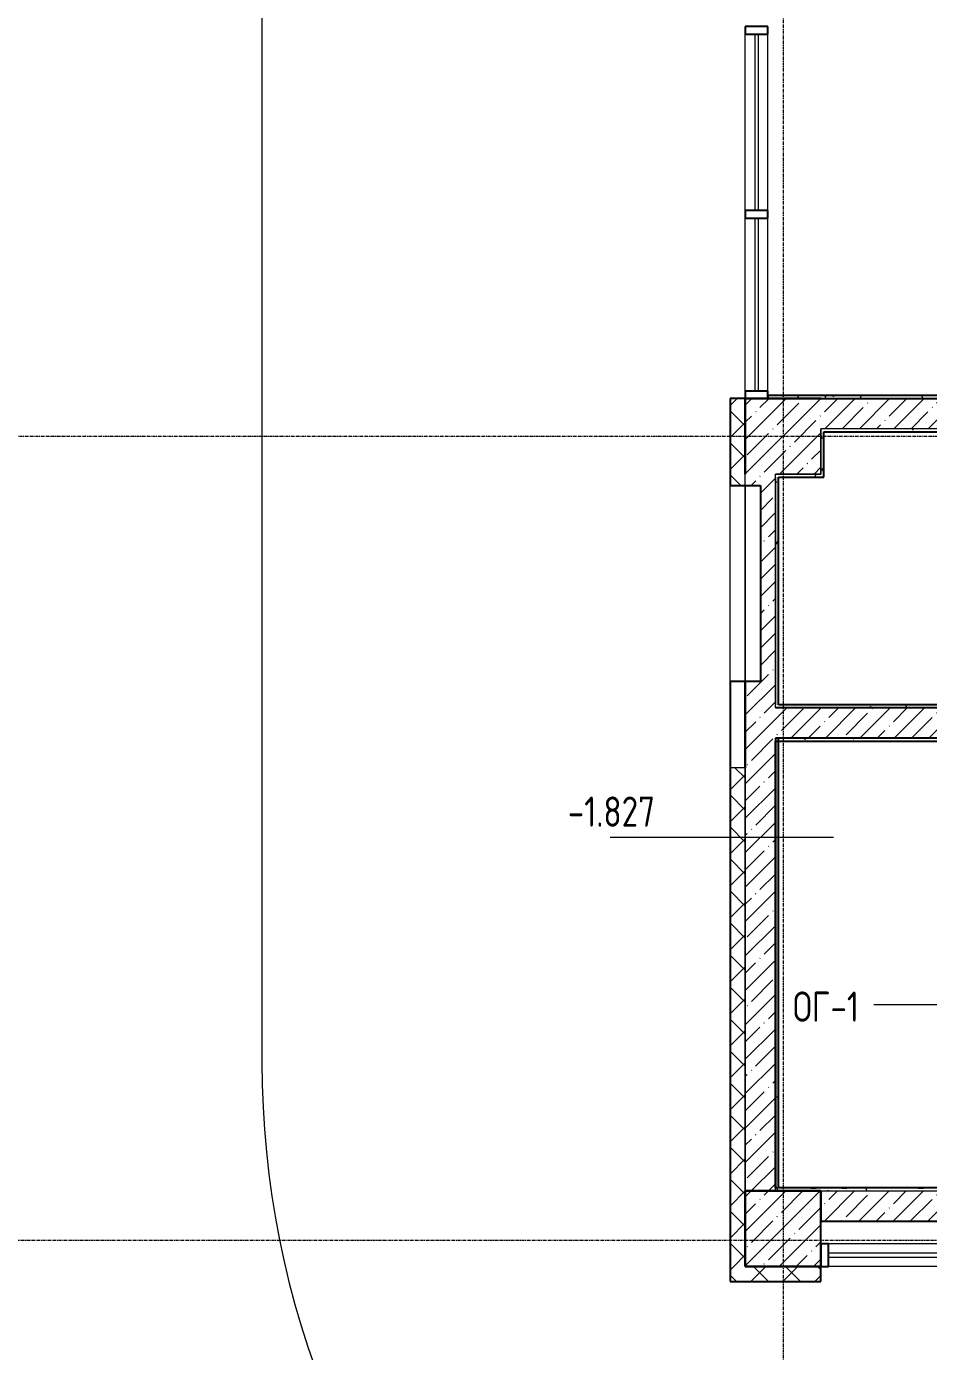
# Model space of a CAD drawing. Header units: millimetres. Extents: x -11854 to 4360091, y -19344 to 4989148.
# Drawn here: x 45904 to 49672, y 48344 to 53881 of the extents above; entities that cross this region are included whole.
import ezdxf

# ---------------------------------------------------------------- set-up
doc = ezdxf.new("R2010")
doc.units = ezdxf.units.MM
doc.linetypes.add('Линия сетки', pattern=[22.225, 12.7, -3.175, 3.175, -3.175])
doc.linetypes.add('Сверху', pattern=[3.96875, 2.38125, -1.5875])
for name, color, linetype, lineweight in [('A-COLS', 254, 'Continuous', 9), ('A-FLOR', 254, 'Continuous', 9), ('A-FLOR-HRAL-IDEN', 254, 'Continuous', 9), ('A-GLAZ-CURT', 254, 'Continuous', 9), ('A-GLAZ-CWMG', 254, 'Continuous', 9), ('A-WALL', 254, 'Continuous', 9), ('G-ANNO-DIMS', 254, 'Continuous', 9), ('S-GRID-IDEN', 254, 'Continuous', 9), ('S-STRS-MBND', 254, 'Сверху', 9)]:
    doc.layers.add(name, color=color, linetype=linetype, lineweight=lineweight)
doc.styles.add('ISOCPEUR', font='isocpeur.ttf', dxfattribs={"width": 0.8, "height": 200})
pattern_1 = [(45, (315840.98, 52486.9), (-71.938013, 71.938013), []), (45, (315912.92, 52486.9), (-71.938013, 71.938013), [127.16996, -25.434244, 2.114947, -23.319297])]
pattern_2 = [(0, (315840.98, 52486.9), (256.341957, 64.08549), [21.14821, -171.10826, 21.14821, -171.10826, -1025.36783]), (0, (315840.98, 52486.9), (256.341957, 64.08549), [-384.51294, 21.14821, -363.36472, 21.14821, -171.10826, -448.59843]), (0, (315840.98, 52486.9), (256.341957, 64.08549), [-961.28234, 21.14821, -107.02277, 21.14821, -299.27924]), (120, (315937.11, 52518.94), (-183.67064, 189.955902), [21.14821, -171.10826, 21.14821, -171.10826, -1025.36783]), (120, (315937.11, 52518.94), (-183.67064, 189.955902), [-384.51294, 21.14821, -363.36472, 21.14821, -171.10826, -448.59843]), (120, (315937.11, 52518.94), (-183.67064, 189.955902), [-961.28234, 21.14821, -107.02277, 21.14821, -299.27924]), (240, (315969.15, 52647.11), (-72.671317, -254.041392), [21.14821, -171.10826, 21.14821, -171.10826, -1025.36783]), (240, (315969.15, 52647.11), (-72.671317, -254.041392), [-384.51294, 21.14821, -363.36472, 21.14821, -171.10826, -448.59843]), (240, (315969.15, 52647.11), (-72.671317, -254.041392), [-961.28234, 21.14821, -107.02277, 21.14821, -299.27924])]
pattern_3 = [(45, (315840.98, 52486.9), (-66.902486, 66.902486), []), (135, (315840.98, 52486.9), (-66.902486, -66.902486), [])]

# ---------------------------------------------------------------- blocks, each defined once
blk = doc.blocks.new('Прямоугольный импост - 50 x 150 мм-7412069-1 ур Парковка')
at = {"layer": 'A-GLAZ-CWMG', "lineweight": 25}
for p, q in [((-50, 75), (0, 75)), ((-50, -75), (-50, 75)), ((0, 75), (0, -75)), ((0, -75), (-50, -75))]:
    blk.add_line(p, q, dxfattribs=at)
blk = doc.blocks.new('Системная панель - С остеклением-7412372-1 ур Парковка')
at = {"layer": 'A-GLAZ-CURT', "lineweight": 18}
for p, q in [((585, 12.5), (-585, 12.5)), ((-585, 12.5), (-585, -12.5)), ((585, -12.5), (585, 12.5)), ((-585, -12.5), (585, -12.5))]:
    blk.add_line(p, q, dxfattribs=at)
blk = doc.blocks.new('Системная панель - С остеклением-7412370-1 ур Парковка')
at = {"layer": 'A-GLAZ-CURT', "lineweight": 18}
for p, q in [((572.5, 12.5), (-572.5, 12.5)), ((-572.5, 12.5), (-572.5, -12.5)), ((572.5, -12.5), (572.5, 12.5)), ((-572.5, -12.5), (572.5, -12.5))]:
    blk.add_line(p, q, dxfattribs=at)
blk = doc.blocks.new('Прямоугольный импост - 50 x 150 мм-3481078-1 ур Парковка')
at = {"layer": 'A-GLAZ-CWMG'}
for p, q in [((-423289.2, 7200.6), (-423289.2, 8370.6)), ((-423139.2, 7200.6), (-423139.2, 8370.6))]:
    blk.add_line(p, q, dxfattribs=at)
blk = doc.blocks.new('Прямоугольный импост - 50 x 150 мм-3481076-1 ур Парковка')
at = {"layer": 'A-GLAZ-CWMG'}
for p, q in [((-423289.2, 8420.6), (-423289.2, 9565.6)), ((-423139.2, 8420.6), (-423139.2, 9565.6))]:
    blk.add_line(p, q, dxfattribs=at)
blk = doc.blocks.new('Прямоугольный импост - 50 x 150 мм-7412062-1 ур Парковка')
at = {"layer": 'A-GLAZ-CWMG', "lineweight": 25}
for p, q in [((-25, 75), (25, 75)), ((-25, -75), (-25, 75)), ((25, 75), (25, -75)), ((25, -75), (-25, -75))]:
    blk.add_line(p, q, dxfattribs=at)
blk = doc.blocks.new('Прямоугольный импост - 50 x 150 мм-7413791-1 ур Парковка')
at = {"layer": 'A-GLAZ-CWMG'}
for p, q in [((-421489.2, -2084.4), (-422739.2, -2084.4)), ((-421489.2, -2234.4), (-422739.2, -2234.4))]:
    blk.add_line(p, q, dxfattribs=at)
blk = doc.blocks.new('Системная панель - С остеклением-7418164-1 ур Парковка')
at = {"layer": 'A-GLAZ-CURT', "lineweight": 18}
for p, q in [((862.5, 12.5), (-862.5, 12.5)), ((-862.5, 12.5), (-862.5, -12.5)), ((862.5, -12.5), (862.5, 12.5)), ((-862.5, -12.5), (862.5, -12.5))]:
    blk.add_line(p, q, dxfattribs=at)
blk = doc.blocks.new('Прямоугольный импост - 50 x 150 мм-7412065-1 ур Парковка')
at = {"layer": 'A-GLAZ-CWMG', "lineweight": 25}
for p, q in [((0, 75), (-50, 75)), ((-50, 75), (-50, -75)), ((0, -75), (0, 75)), ((-50, -75), (0, -75))]:
    blk.add_line(p, q, dxfattribs=at)

msp = doc.modelspace()

# ---------------------------------------------------------------- hatches: boundary and pattern name
at = {"layer": 'A-COLS'}
h = msp.add_hatch(dxfattribs=at)
h.set_pattern_fill('FP_1', color=8, scale=0.630763, style=0, pattern_type=2)
h.set_pattern_definition(pattern_1)
h.paths.add_polyline_path([(49222.4, 48699.4), (49222.4, 49014.8), (48907, 49014.8), (48907, 48699.4), (49109.2, 48699.4)])
at = {"layer": 'A-WALL'}
h = msp.add_hatch(dxfattribs=at)
h.set_pattern_fill('FP_3', color=8, scale=0.630763, style=0, pattern_type=2)
h.set_pattern_definition(pattern_3)
h.paths.add_polyline_path([(48874.8, 48699.4), (48907, 48699.4), (48907, 50783.7), (48843.9, 50783.7), (48843.9, 48699.4)])
h.paths.add_polyline_path([(48843.9, 51963.2), (48907, 51963.2), (48907, 52326.3), (48843.9, 52326.3)])
h.paths.add_polyline_path([(48907, 56173.9), (48907, 56489.3), (48843.9, 56489.3), (48843.9, 56173.9)])
h.paths.add_polyline_path([(48843.9, 59485.4), (48907, 59485.4), (48907, 59800.8), (48843.9, 59800.8)])
h.paths.add_polyline_path([(48907, 62796.9), (48907, 63175.4), (48843.9, 63175.4), (48843.9, 62796.9)])
h = msp.add_hatch(dxfattribs=at)
h.set_pattern_fill('FP_4', color=8, scale=0.630763, style=0, pattern_type=2)
h.set_pattern_definition(pattern_2)
h.paths.add_polyline_path([(52808.3, 52326.3), (52808.3, 52338.9), (49001.6, 52338.9), (49001.6, 52326.3), (52392.2, 52326.3)])
h = msp.add_hatch(dxfattribs=at)
h.set_pattern_fill('FP_1', color=8, scale=0.630763, style=0, pattern_type=2)
h.set_pattern_definition(pattern_1)
h.paths.add_polyline_path([(49222.4, 52010.9), (49222.4, 52326.3), (48907, 52326.3), (48907, 52010.9), (49109.2, 52010.9)])
h = msp.add_hatch(dxfattribs=at)
h.set_pattern_fill('FP_1', color=8, scale=0.630763, style=0, pattern_type=2)
h.set_pattern_definition(pattern_1)
h.paths.add_polyline_path([(53330.1, 52200.1), (54142.4, 52200.1), (54142.4, 52326.3), (49222.4, 52326.3), (49222.4, 52200.1), (52392.2, 52200.1)])
h = msp.add_hatch(dxfattribs=at)
h.set_pattern_fill('FP_4', color=8, scale=0.630763, style=0, pattern_type=2)
h.set_pattern_definition(pattern_2)
h.paths.add_polyline_path([(49235, 52010.9), (49235, 52200.1), (49222.4, 52200.1), (49222.4, 52010.9)])
h = msp.add_hatch(dxfattribs=at)
h.set_pattern_fill('FP_4', color=8, scale=0.630763, style=0, pattern_type=2)
h.set_pattern_definition(pattern_2)
h.paths.add_polyline_path([(54129.7, 52187.5), (54129.7, 52200.1), (49235, 52200.1), (49235, 52187.5), (53330.1, 52187.5)])
h = msp.add_hatch(dxfattribs=at)
h.set_pattern_fill('FP_1', color=8, scale=0.630763, style=0, pattern_type=2)
h.set_pattern_definition(pattern_1)
h.paths.add_polyline_path([(48907, 49014.8), (49033.2, 49014.8), (49033.2, 52010.9), (48907, 52010.9), (48907, 51963.2), (48970.1, 51963.2), (48970.1, 51143.2), (48907, 51143.2), (48907, 49477.7)])
h = msp.add_hatch(dxfattribs=at)
h.set_pattern_fill('FP_4', color=8, scale=0.630763, style=0, pattern_type=2)
h.set_pattern_definition(pattern_2)
h.paths.add_polyline_path([(49045.8, 51998.3), (49235, 51998.3), (49235, 52010.9), (49033.2, 52010.9), (49033.2, 51998.3)])
h = msp.add_hatch(dxfattribs=at)
h.set_pattern_fill('FP_4', color=8, scale=0.630763, style=0, pattern_type=2)
h.set_pattern_definition(pattern_2)
h.paths.add_polyline_path([(49045.8, 51045.8), (49045.8, 51998.3), (49033.2, 51998.3), (49033.2, 51045.8)])
h = msp.add_hatch(dxfattribs=at)
h.set_pattern_fill('FP_4', color=8, scale=0.630763, style=0, pattern_type=2)
h.set_pattern_definition(pattern_2)
h.paths.add_polyline_path([(52880.8, 51033.2), (52880.8, 51045.8), (49033.2, 51045.8), (49033.2, 51033.2), (52392.2, 51033.2)])
h = msp.add_hatch(dxfattribs=at)
h.set_pattern_fill('FP_1', color=8, scale=0.630763, style=0, pattern_type=2)
h.set_pattern_definition(pattern_1)
h.paths.add_polyline_path([(52880.8, 50907.1), (52880.8, 51033.2), (49033.2, 51033.2), (49033.2, 50907.1), (52392.2, 50907.1)])
h = msp.add_hatch(dxfattribs=at)
h.set_pattern_fill('FP_4', color=8, scale=0.630763, style=0, pattern_type=2)
h.set_pattern_definition(pattern_2)
h.paths.add_polyline_path([(49045.8, 49027.4), (49045.8, 50907.1), (49033.2, 50907.1), (49033.2, 49027.4)])
h = msp.add_hatch(dxfattribs=at)
h.set_pattern_fill('FP_4', color=8, scale=0.630763, style=0, pattern_type=2)
h.set_pattern_definition(pattern_2)
h.paths.add_polyline_path([(49033.2, 50894.4), (50711.6, 50894.4), (50711.6, 50907.1), (49033.2, 50907.1)])
h = msp.add_hatch(dxfattribs=at)
h.set_pattern_fill('FP_4', color=8, scale=0.630763, style=0, pattern_type=2)
h.set_pattern_definition(pattern_2)
h.paths.add_polyline_path([(54268.1, 49014.8), (54331.6, 49014.8), (54331.6, 49027.4), (54110.8, 49027.4), (54110.8, 49014.8), (54142.4, 49014.8)])
h.paths.add_polyline_path([(53290.8, 49014.8), (53290.8, 49027.4), (49033.2, 49027.4), (49033.2, 49014.8), (52392.2, 49014.8)])
h = msp.add_hatch(dxfattribs=at)
h.set_pattern_fill('FP_1', color=8, scale=0.630763, style=0, pattern_type=2)
h.set_pattern_definition(pattern_1)
h.paths.add_polyline_path([(49222.4, 48888.6), (53290.8, 48888.6), (53290.8, 49014.8), (49222.4, 49014.8), (49222.4, 48893.2)])
h.paths.add_polyline_path([(54110.8, 48888.6), (54142.4, 48888.6), (54142.4, 49014.8), (54110.8, 49014.8), (54110.8, 48893.2)])
h = msp.add_hatch(dxfattribs=at)
h.set_pattern_fill('FP_3', color=8, scale=0.630763, style=0, pattern_type=2)
h.set_pattern_definition(pattern_3)
h.paths.add_polyline_path([(80981.3, 48636.3), (80981.3, 48699.4), (80665.9, 48699.4), (80665.9, 48636.3)])
h.paths.add_polyline_path([(75430.6, 48636.3), (75746, 48636.3), (75746, 48699.4), (75430.6, 48699.4)])
h.paths.add_polyline_path([(70195.3, 48636.3), (70510.6, 48636.3), (70510.6, 48699.4), (70195.3, 48699.4)])
h.paths.add_polyline_path([(64959.9, 48636.3), (65275.3, 48636.3), (65275.3, 48699.4), (64959.9, 48699.4)])
h.paths.add_polyline_path([(59895.9, 48636.3), (60040, 48636.3), (60040, 48699.4), (59724.6, 48699.4), (59724.6, 48636.3)])
h.paths.add_polyline_path([(54804.7, 48636.3), (54804.7, 48699.4), (54142.4, 48699.4), (54142.4, 48636.3), (54268.1, 48636.3)])
h.paths.add_polyline_path([(49109.2, 48636.3), (49222.4, 48636.3), (49222.4, 48699.4), (48843.9, 48699.4), (48843.9, 48636.3), (48874.8, 48636.3)])

# ---------------------------------------------------------------- linework, layer by layer
at = {"layer": 'A-COLS', "color": 8, "lineweight": 25}
for p, q in [((49222.4, 49014.8), (48907, 49014.8)), ((48907, 49014.8), (48907, 48699.4)), ((49222.4, 48699.4), (49222.4, 49014.8)), ((48907, 48699.4), (49222.4, 48699.4))]:
    msp.add_line(p, q, dxfattribs=at)
at = {"layer": 'A-FLOR', "color": 8}
msp.add_line((46887.6, 58518.8), (46888.1, 49552.1), dxfattribs=at)
msp.add_arc((50672.6, 49552.3), 3784.6, 180.0031, 270.0031, dxfattribs=at)
at = {"layer": 'A-FLOR-HRAL-IDEN', "color": 8}
msp.add_line((49777.5, 49793), (49389.5, 49793), dxfattribs=at)
at = {"layer": 'A-WALL', "color": 8, "lineweight": 25}
for p, q in [((52808.3, 52338.9), (49001.6, 52338.9)), ((49001.6, 52338.9), (49001.6, 52326.3)), ((48907, 52326.3), (48843.9, 52326.3)), ((48843.9, 52326.3), (48843.9, 51963.2)), ((49222.4, 52326.3), (48907, 52326.3)), ((48907, 52326.3), (48907, 52010.9)), ((48907, 52010.9), (48907, 52326.3)), ((49001.6, 52326.3), (52808.3, 52326.3)), ((49235, 51998.3), (49235, 52187.5)), ((49235, 52187.5), (54129.7, 52187.5)), ((49045.8, 51998.3), (49235, 51998.3)), ((49045.8, 51045.8), (49045.8, 51998.3)), ((48843.9, 51963.2), (48970.1, 51963.2)), ((48970.1, 51963.2), (48970.1, 51143.2)), ((48843.9, 51143.2), (48843.9, 48636.3)), ((48970.1, 51143.2), (48843.9, 51143.2)), ((48907, 51143.2), (48907, 50783.7)), ((48907, 50783.7), (48907, 51143.2)), ((52880.8, 51033.2), (49033.2, 51033.2)), ((52893.4, 51045.8), (49045.8, 51045.8)), ((49033.2, 50907.1), (49033.2, 49027.4)), ((50862.5, 50907.1), (49033.2, 50907.1)), ((49033.2, 49027.4), (49033.2, 50894.4)), ((49033.2, 50894.4), (50711.6, 50894.4)), ((49045.8, 49027.4), (49045.8, 50907.1)), ((48907, 49014.8), (49222.4, 49014.8)), ((48907, 48699.4), (48907, 49014.8)), ((53290.8, 49027.4), (49045.8, 49027.4)), ((49222.4, 49014.8), (49222.4, 48888.6)), ((49222.4, 48888.6), (53290.8, 48888.6)), ((49222.4, 48699.4), (48907, 48699.4)), ((49222.4, 48636.3), (49222.4, 48699.4)), ((48843.9, 48636.3), (49222.4, 48636.3))]:
    msp.add_line(p, q, dxfattribs=at)
at = {"layer": 'A-WALL', "color": 8}
for p, q in [((49222.4, 52010.9), (49222.4, 52200.1)), ((49222.4, 52200.1), (49222.4, 52010.9)), ((54129.7, 52200.1), (49222.4, 52200.1)), ((48907, 51143.2), (48907, 52010.9)), ((48907, 51963.2), (48907, 52010.9)), ((49033.2, 52010.9), (49222.4, 52010.9)), ((49033.2, 51033.2), (49033.2, 52010.9)), ((49222.4, 52010.9), (49033.2, 52010.9)), ((49033.2, 51998.3), (49033.2, 51045.8)), ((48843.9, 51143.2), (48843.9, 51963.2)), ((48907, 51963.2), (48907, 51143.2)), ((49033.2, 50907.1), (49033.2, 50894.4)), ((48907, 50783.7), (48843.9, 50783.7)), ((48907, 50783.7), (48907, 49014.8)), ((48907, 49014.8), (48907, 50783.7)), ((49033.2, 49014.8), (49033.2, 49027.4)), ((49222.4, 49014.8), (54110.8, 49014.8)), ((49222.4, 49014.8), (53290.8, 49014.8))]:
    msp.add_line(p, q, dxfattribs=at)
at = {"layer": 'G-ANNO-DIMS', "color": 8}
for p, q in [((48462.5, 50492), (48343.1, 50492)), ((49275.9, 50492), (48462.5, 50492))]:
    msp.add_line(p, q, dxfattribs=at)
at = {"layer": 'S-GRID-IDEN', "color": 8, "linetype": 'Линия сетки'}
for p, q in [((49064.7, 71355.3), (49064.7, 39878.2)), ((39118.3, 52168.6), (87796.4, 52168.6)), ((39126.3, 48808.7), (87804.4, 48808.7))]:
    msp.add_line(p, q, dxfattribs=at)
at = {"layer": 'S-STRS-MBND', "color": 8}
for p, q in [((49033.2, 50907.1), (49033.2, 49014.8)), ((49802.7, 50907.1), (49033.2, 50907.1)), ((49033.2, 49014.8), (49777.5, 49014.8))]:
    msp.add_line(p, q, dxfattribs=at)

# ---------------------------------------------------------------- block references
at = {"layer": 'A-GLAZ-CURT', "color": 8, "xscale": 0.6307626904442845, "yscale": 0.6307626904442845, "zscale": 0.6307626904442845, "rotation": 269.9999999999998}
for name, p in [('Системная панель - С остеклением-7412372-1 ур Парковка', (48954.3, 53480.6)), ('Системная панель - С остеклением-7412370-1 ур Парковка', (48954.3, 52718.9))]:
    msp.add_blockref(name, p, dxfattribs=at)
at = {"layer": 'A-GLAZ-CURT', "color": 8, "xscale": 0.6307626904442845, "yscale": 0.6307626904442845, "zscale": 0.6307626904442845}
msp.add_blockref('Системная панель - С остеклением-7418164-1 ур Парковка', (49798, 48746.7), dxfattribs=at)
at = {"layer": 'A-GLAZ-CWMG', "color": 8, "extrusion": (0, 0, -1), "xscale": 0.6307626904442845, "yscale": 0.6307626904442845, "zscale": 0.6307626904442845, "rotation": 270.0000000000002}
for name, p in [('Прямоугольный импост - 50 x 150 мм-7412062-1 ур Парковка', (-48954.3, 53865.3)), ('Прямоугольный импост - 50 x 150 мм-7412062-1 ур Парковка', (-48954.3, 53095.8)), ('Прямоугольный импост - 50 x 150 мм-7412069-1 ур Парковка', (-48954.3, 52326.3))]:
    msp.add_blockref(name, p, dxfattribs=at)
at = {"layer": 'A-GLAZ-CWMG', "color": 8, "xscale": 0.6307626904442845, "yscale": 0.6307626904442845, "zscale": 0.6307626904442845}
for name, p in [('Прямоугольный импост - 50 x 150 мм-3481078-1 ур Парковка', (315902.1, 48569.7)), ('Прямоугольный импост - 50 x 150 мм-3481076-1 ур Парковка', (315902.1, 47046.4)), ('Прямоугольный импост - 50 x 150 мм-7413791-1 ур Парковка', (315902.1, 50108.7))]:
    msp.add_blockref(name, p, dxfattribs=at)
at = {"layer": 'A-GLAZ-CWMG', "color": 8, "xscale": 0.6307626904442845, "yscale": 0.6307626904442845, "zscale": 0.6307626904442845, "rotation": 180}
msp.add_blockref('Прямоугольный импост - 50 x 150 мм-7412065-1 ур Парковка', (49222.4, 48746.7), dxfattribs=at)

# ---------------------------------------------------------------- next in the draw order: texts
at = {"layer": 'A-FLOR-HRAL-IDEN', "color": 8, "insert": (49105.9, 49848.3), "char_height": 126.15, "width": 190.134, "attachment_point": 1, "style": 'ISOCPEUR', "bg_fill": 3, "box_fill_scale": 1.25, "bg_fill_color": 9, "bg_fill_true_color": 13158600, "bg_fill_transparency": 0}
msp.add_mtext('ОГ', dxfattribs=at)
at = {"layer": 'G-ANNO-DIMS', "color": 8, "insert": (48165.3, 50663.1), "char_height": 126.15, "width": 426.678, "attachment_point": 1, "line_spacing_factor": 1.149209, "style": 'ISOCPEUR', "bg_fill": 3, "box_fill_scale": 1.25, "bg_fill_color": 9, "bg_fill_true_color": 13158600, "bg_fill_transparency": 0}
msp.add_mtext('-1.827', dxfattribs=at)

# ---------------------------------------------------------------- next in the draw order: texts
at = {"layer": 'A-FLOR-HRAL-IDEN', "color": 8, "insert": (49262.7, 49848.3), "char_height": 126.15, "width": 149.68, "attachment_point": 1, "style": 'ISOCPEUR', "bg_fill": 3, "box_fill_scale": 1.25, "bg_fill_color": 9, "bg_fill_true_color": 13158600, "bg_fill_transparency": 0}
msp.add_mtext('-1', dxfattribs=at)

doc.saveas('drawing.dxf')
